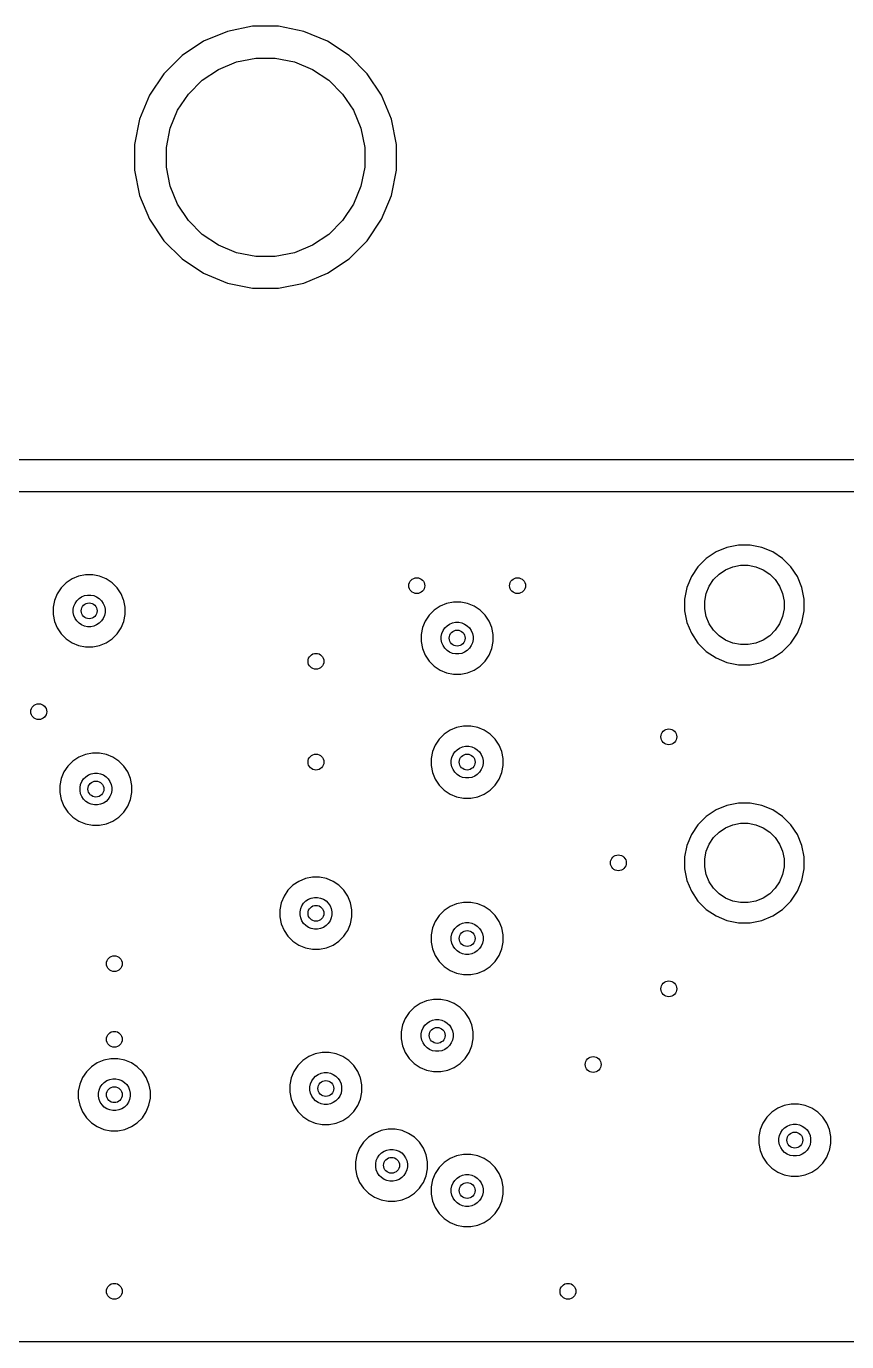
# Model space of a CAD drawing. Extents: x 1 to 139, y -76 to -1.
# Drawn here: x 46.04 to 66.71, y -75.56 to -42.42 of the extents above; entities that cross this region are included whole.
import ezdxf

# ---------------------------------------------------------------- set-up
doc = ezdxf.new("R2010")
doc.units = 0
doc.header["$MEASUREMENT"] = 0
doc.layers.add('BLACK', color=7, linetype='CONTINUOUS')

msp = doc.modelspace()

# ---------------------------------------------------------------- linework, layer by layer
at = {"layer": 'BLACK', "linetype": 'CONTINUOUS'}
for p, q in [((51.745, -42.42), (51.1074, -42.5468)), ((52.395, -42.42), (51.745, -42.42)), ((53.0326, -42.5468), (52.395, -42.42)), ((51.1074, -42.5468), (50.5069, -42.7956)), ((53.6331, -42.7956), (53.0326, -42.5468)), ((50.5069, -42.7956), (49.9664, -43.1567)), ((54.1736, -43.1567), (53.6331, -42.7956)), ((49.9664, -43.1567), (49.5067, -43.6164)), ((50.8858, -43.5045), (51.3408, -43.3161)), ((51.3408, -43.3161), (51.8238, -43.22)), ((51.8238, -43.22), (52.3162, -43.22)), ((52.3162, -43.22), (52.7992, -43.3161)), ((52.7992, -43.3161), (53.2542, -43.5045)), ((54.6333, -43.6164), (54.1736, -43.1567)), ((49.5067, -43.6164), (49.1456, -44.1569)), ((50.4763, -43.7781), (50.8858, -43.5045)), ((53.2542, -43.5045), (53.6637, -43.7781)), ((54.9944, -44.1569), (54.6333, -43.6164)), ((50.1281, -44.1263), (50.4763, -43.7781)), ((53.6637, -43.7781), (54.0119, -44.1263)), ((49.1456, -44.1569), (48.8968, -44.7574)), ((49.8545, -44.5358), (50.1281, -44.1263)), ((54.0119, -44.1263), (54.2855, -44.5358)), ((55.2432, -44.7574), (54.9944, -44.1569)), ((49.6661, -44.9908), (49.8545, -44.5358)), ((54.2855, -44.5358), (54.4739, -44.9908)), ((48.8968, -44.7574), (48.77, -45.395)), ((49.57, -45.4738), (49.6661, -44.9908)), ((54.4739, -44.9908), (54.57, -45.4738)), ((55.37, -45.395), (55.2432, -44.7574)), ((48.77, -45.395), (48.77, -46.045)), ((55.37, -46.045), (55.37, -45.395)), ((49.57, -45.9662), (49.57, -45.4738)), ((54.57, -45.4738), (54.57, -45.9662)), ((48.77, -46.045), (48.8968, -46.6826)), ((49.6661, -46.4492), (49.57, -45.9662)), ((54.57, -45.9662), (54.4739, -46.4492)), ((55.2432, -46.6826), (55.37, -46.045)), ((48.8968, -46.6826), (49.1456, -47.2831)), ((49.8545, -46.9042), (49.6661, -46.4492)), ((54.4739, -46.4492), (54.2855, -46.9042)), ((54.9944, -47.2831), (55.2432, -46.6826)), ((50.1281, -47.3137), (49.8545, -46.9042)), ((54.2855, -46.9042), (54.0119, -47.3137)), ((49.1456, -47.2831), (49.5067, -47.8236)), ((50.4763, -47.6619), (50.1281, -47.3137)), ((54.0119, -47.3137), (53.6637, -47.6619)), ((54.6333, -47.8236), (54.9944, -47.2831)), ((50.8858, -47.9355), (50.4763, -47.6619)), ((53.6637, -47.6619), (53.2542, -47.9355)), ((49.5067, -47.8236), (49.9664, -48.2833)), ((51.3408, -48.1239), (50.8858, -47.9355)), ((53.2542, -47.9355), (52.7992, -48.1239)), ((54.1736, -48.2833), (54.6333, -47.8236)), ((49.9664, -48.2833), (50.5069, -48.6444)), ((51.8238, -48.22), (51.3408, -48.1239)), ((52.3162, -48.22), (51.8238, -48.22)), ((52.7992, -48.1239), (52.3162, -48.22)), ((53.6331, -48.6444), (54.1736, -48.2833)), ((50.5069, -48.6444), (51.1074, -48.8932)), ((53.0326, -48.8932), (53.6331, -48.6444)), ((51.1074, -48.8932), (51.745, -49.02)), ((51.745, -49.02), (52.395, -49.02)), ((52.395, -49.02), (53.0326, -48.8932)), ((84.963, -53.34), (24.257, -53.34)), ((24.1331, -54.14), (85.0869, -54.14)), ((63.4207, -55.6636), (63.1737, -55.8287)), ((63.6951, -55.55), (63.4207, -55.6636)), ((63.9865, -55.492), (63.6951, -55.55)), ((64.2835, -55.492), (63.9865, -55.492)), ((64.5749, -55.55), (64.2835, -55.492)), ((64.8493, -55.6636), (64.5749, -55.55)), ((65.0963, -55.8287), (64.8493, -55.6636)), ((63.1737, -55.8287), (62.9637, -56.0387)), ((63.8433, -56.0384), (64.0365, -56)), ((64.0365, -56), (64.2335, -56)), ((64.2335, -56), (64.4267, -56.0384)), ((65.3063, -56.0387), (65.0963, -55.8287)), ((47.1949, -56.3453), (47.0462, -56.4447)), ((47.3601, -56.2769), (47.1949, -56.3453)), ((47.5356, -56.242), (47.3601, -56.2769)), ((47.7144, -56.242), (47.5356, -56.242)), ((47.8899, -56.2769), (47.7144, -56.242)), ((48.0551, -56.3453), (47.8899, -56.2769)), ((48.2038, -56.4447), (48.0551, -56.3453)), ((62.7986, -56.2857), (62.685, -56.5601)), ((62.9637, -56.0387), (62.7986, -56.2857)), ((63.3582, -56.3625), (63.4975, -56.2232)), ((63.4975, -56.2232), (63.6613, -56.1138)), ((63.6613, -56.1138), (63.8433, -56.0384)), ((64.4267, -56.0384), (64.6087, -56.1138)), ((64.6087, -56.1138), (64.7725, -56.2232)), ((64.7725, -56.2232), (64.9118, -56.3625)), ((65.4714, -56.2857), (65.3063, -56.0387)), ((65.585, -56.5601), (65.4714, -56.2857)), ((46.9197, -56.5712), (46.8203, -56.7199)), ((47.0462, -56.4447), (46.9197, -56.5712)), ((48.3303, -56.5712), (48.2038, -56.4447)), ((48.4297, -56.7199), (48.3303, -56.5712)), ((62.685, -56.5601), (62.627, -56.8515)), ((63.1734, -56.7083), (63.2488, -56.5263)), ((63.2488, -56.5263), (63.3582, -56.3625)), ((64.9118, -56.3625), (65.0212, -56.5263)), ((65.0212, -56.5263), (65.0966, -56.7083)), ((65.643, -56.8515), (65.585, -56.5601)), ((46.7519, -56.8851), (46.717, -57.0606)), ((46.8203, -56.7199), (46.7519, -56.8851)), ((47.2404, -57.0333), (47.2705, -56.9605)), ((47.2705, -56.9605), (47.3143, -56.895)), ((47.3143, -56.895), (47.37, -56.8393)), ((47.37, -56.8393), (47.4355, -56.7955)), ((47.4355, -56.7955), (47.5083, -56.7654)), ((47.5083, -56.7654), (47.5856, -56.75)), ((47.5856, -56.75), (47.6644, -56.75)), ((47.6644, -56.75), (47.7417, -56.7654)), ((47.7417, -56.7654), (47.8145, -56.7955)), ((47.8145, -56.7955), (47.88, -56.8393)), ((47.88, -56.8393), (47.9357, -56.895)), ((47.9357, -56.895), (47.9795, -56.9605)), ((47.9795, -56.9605), (48.0096, -57.0333)), ((48.4916, -56.8695), (48.4297, -56.7199)), ((48.4981, -56.8851), (48.4916, -56.8695)), ((48.4916, -56.8695), (48.4916, -56.8695)), ((48.533, -57.0606), (48.4981, -56.8851)), ((56.6326, -56.9628), (56.4674, -57.0312)), ((56.8081, -56.9279), (56.6326, -56.9628)), ((56.9869, -56.9279), (56.8081, -56.9279)), ((57.1624, -56.9628), (56.9869, -56.9279)), ((57.3276, -57.0312), (57.1624, -56.9628)), ((62.627, -56.8515), (62.627, -57.1485)), ((63.135, -56.9015), (63.1734, -56.7083)), ((63.135, -57.0985), (63.135, -56.9015)), ((65.0966, -56.7083), (65.135, -56.9015)), ((65.135, -56.9015), (65.135, -57.0985)), ((65.643, -57.1485), (65.643, -56.8515)), ((46.717, -57.0606), (46.717, -57.2394)), ((46.717, -57.2394), (46.7519, -57.4149)), ((47.225, -57.1106), (47.2404, -57.0333)), ((47.225, -57.1894), (47.225, -57.1106)), ((47.2404, -57.2667), (47.225, -57.1894)), ((47.2705, -57.3395), (47.2404, -57.2667)), ((47.3143, -57.405), (47.2705, -57.3395)), ((47.9795, -57.3395), (47.9357, -57.405)), ((48.0096, -57.2667), (47.9795, -57.3395)), ((48.0096, -57.0333), (48.025, -57.1106)), ((48.025, -57.1894), (48.0096, -57.2667)), ((48.025, -57.1106), (48.025, -57.1894)), ((48.4981, -57.4149), (48.533, -57.2394)), ((48.533, -57.2394), (48.533, -57.0606)), ((56.1922, -57.2571), (56.0928, -57.4058)), ((56.3187, -57.1306), (56.1922, -57.2571)), ((56.4674, -57.0312), (56.3187, -57.1306)), ((57.4763, -57.1306), (57.3276, -57.0312)), ((57.6028, -57.2571), (57.4763, -57.1306)), ((57.7022, -57.4058), (57.6028, -57.2571)), ((62.627, -57.1485), (62.685, -57.4399)), ((63.1734, -57.2917), (63.135, -57.0985)), ((63.2488, -57.4737), (63.1734, -57.2917)), ((65.0966, -57.2917), (65.0212, -57.4737)), ((65.135, -57.0985), (65.0966, -57.2917)), ((65.585, -57.4399), (65.643, -57.1485)), ((46.7519, -57.4149), (46.8203, -57.5801)), ((46.8203, -57.5801), (46.9197, -57.7288)), ((47.37, -57.4607), (47.3143, -57.405)), ((47.4355, -57.5045), (47.37, -57.4607)), ((47.5083, -57.5346), (47.4355, -57.5045)), ((47.5856, -57.55), (47.5083, -57.5346)), ((47.6644, -57.55), (47.5856, -57.55)), ((47.7417, -57.5346), (47.6644, -57.55)), ((47.8145, -57.5045), (47.7417, -57.5346)), ((47.88, -57.4607), (47.8145, -57.5045)), ((47.9357, -57.405), (47.88, -57.4607)), ((48.3462, -57.7049), (48.4297, -57.5801)), ((48.4297, -57.5801), (48.4981, -57.4149)), ((56.0244, -57.571), (55.9895, -57.7465)), ((56.0928, -57.4058), (56.0244, -57.571)), ((56.5129, -57.7192), (56.543, -57.6464)), ((56.543, -57.6464), (56.5868, -57.5809)), ((56.5868, -57.5809), (56.6425, -57.5252)), ((56.6425, -57.5252), (56.708, -57.4814)), ((56.708, -57.4814), (56.7808, -57.4513)), ((56.7808, -57.4513), (56.8581, -57.4359)), ((56.8581, -57.4359), (56.9369, -57.4359)), ((56.9369, -57.4359), (57.0142, -57.4513)), ((57.0142, -57.4513), (57.087, -57.4814)), ((57.087, -57.4814), (57.1525, -57.5252)), ((57.1525, -57.5252), (57.2082, -57.5809)), ((57.2082, -57.5809), (57.252, -57.6464)), ((57.252, -57.6464), (57.2821, -57.7192)), ((57.7706, -57.571), (57.7022, -57.4058)), ((57.8055, -57.7465), (57.7706, -57.571)), ((62.685, -57.4399), (62.7986, -57.7143)), ((63.3582, -57.6375), (63.2488, -57.4737)), ((63.4975, -57.7768), (63.3582, -57.6375)), ((64.9118, -57.6375), (64.7725, -57.7768)), ((65.0212, -57.4737), (64.9118, -57.6375)), ((65.4714, -57.7143), (65.585, -57.4399)), ((46.9197, -57.7288), (47.0462, -57.8553)), ((47.0462, -57.8553), (47.1949, -57.9547)), ((47.1949, -57.9547), (47.3601, -58.0231)), ((47.8899, -58.0231), (48.0551, -57.9547)), ((48.0551, -57.9547), (48.2038, -57.8553)), ((48.2038, -57.8553), (48.3303, -57.7288)), ((48.3303, -57.7288), (48.3462, -57.7049)), ((48.3462, -57.7049), (48.3462, -57.7049)), ((55.9895, -57.7465), (55.9895, -57.9253)), ((55.9895, -57.9253), (56.0244, -58.1008)), ((56.4975, -57.7965), (56.5129, -57.7192)), ((56.4975, -57.8753), (56.4975, -57.7965)), ((56.5129, -57.9526), (56.4975, -57.8753)), ((56.543, -58.0254), (56.5129, -57.9526)), ((57.2821, -57.9526), (57.252, -58.0254)), ((57.2821, -57.7192), (57.2975, -57.7965)), ((57.2975, -57.8753), (57.2821, -57.9526)), ((57.2975, -57.7965), (57.2975, -57.8753)), ((57.7706, -58.1008), (57.8055, -57.9253)), ((57.8055, -57.9253), (57.8055, -57.7465)), ((62.7986, -57.7143), (62.9637, -57.9613)), ((62.9637, -57.9613), (63.1737, -58.1713)), ((63.6613, -57.8862), (63.4975, -57.7768)), ((63.8433, -57.9616), (63.6613, -57.8862)), ((64.0365, -58), (63.8433, -57.9616)), ((64.2335, -58), (64.0365, -58)), ((64.4267, -57.9616), (64.2335, -58)), ((64.6087, -57.8862), (64.4267, -57.9616)), ((64.7725, -57.7768), (64.6087, -57.8862)), ((65.0963, -58.1713), (65.3063, -57.9613)), ((65.3063, -57.9613), (65.4714, -57.7143)), ((47.3601, -58.0231), (47.5356, -58.058)), ((47.5356, -58.058), (47.7144, -58.058)), ((47.7144, -58.058), (47.8899, -58.0231)), ((56.0244, -58.1008), (56.0928, -58.266)), ((56.0928, -58.266), (56.1922, -58.4147)), ((56.5868, -58.0909), (56.543, -58.0254)), ((56.6425, -58.1466), (56.5868, -58.0909)), ((56.708, -58.1904), (56.6425, -58.1466)), ((56.7808, -58.2205), (56.708, -58.1904)), ((56.8581, -58.2359), (56.7808, -58.2205)), ((56.9369, -58.2359), (56.8581, -58.2359)), ((57.0142, -58.2205), (56.9369, -58.2359)), ((57.087, -58.1904), (57.0142, -58.2205)), ((57.1525, -58.1466), (57.087, -58.1904)), ((57.2082, -58.0909), (57.1525, -58.1466)), ((57.252, -58.0254), (57.2082, -58.0909)), ((57.6028, -58.4147), (57.7022, -58.266)), ((57.7022, -58.266), (57.7706, -58.1008)), ((63.1737, -58.1713), (63.4207, -58.3364)), ((64.8493, -58.3364), (64.9464, -58.2715)), ((64.9464, -58.2715), (65.0963, -58.1713)), ((56.1922, -58.4147), (56.3187, -58.5412)), ((56.3187, -58.5412), (56.4674, -58.6406)), ((56.4674, -58.6406), (56.6326, -58.709)), ((57.1624, -58.709), (57.3276, -58.6406)), ((57.3276, -58.6406), (57.4763, -58.5412)), ((57.4763, -58.5412), (57.6028, -58.4147)), ((63.4207, -58.3364), (63.6951, -58.45)), ((63.6951, -58.45), (63.9865, -58.508)), ((63.9865, -58.508), (64.2835, -58.508)), ((64.2835, -58.508), (64.5749, -58.45)), ((64.5749, -58.45), (64.8493, -58.3364)), ((56.6326, -58.709), (56.8081, -58.7439)), ((56.8081, -58.7439), (56.9869, -58.7439)), ((56.9869, -58.7439), (57.1624, -58.709)), ((56.5712, -60.2547), (56.4447, -60.3812)), ((56.7199, -60.1553), (56.5712, -60.2547)), ((56.8851, -60.0869), (56.7199, -60.1553)), ((57.0606, -60.052), (56.8851, -60.0869)), ((57.2394, -60.052), (57.0606, -60.052)), ((57.4149, -60.0869), (57.2394, -60.052)), ((57.5801, -60.1553), (57.4149, -60.0869)), ((57.7288, -60.2547), (57.5801, -60.1553)), ((57.8553, -60.3812), (57.7288, -60.2547)), ((56.3453, -60.5299), (56.2769, -60.6951)), ((56.4447, -60.3812), (56.3453, -60.5299)), ((56.8393, -60.705), (56.895, -60.6493)), ((56.895, -60.6493), (56.9605, -60.6055)), ((56.9605, -60.6055), (57.0333, -60.5754)), ((57.0333, -60.5754), (57.1106, -60.56)), ((57.1106, -60.56), (57.1894, -60.56)), ((57.1894, -60.56), (57.2667, -60.5754)), ((57.2667, -60.5754), (57.3395, -60.6055)), ((57.3395, -60.6055), (57.405, -60.6493)), ((57.405, -60.6493), (57.4607, -60.705)), ((57.9547, -60.5299), (57.8553, -60.3812)), ((58.0231, -60.6951), (57.9547, -60.5299)), ((47.2169, -60.9347), (47.0904, -61.0612)), ((47.3656, -60.8353), (47.2169, -60.9347)), ((47.5308, -60.7669), (47.3656, -60.8353)), ((47.7063, -60.732), (47.5308, -60.7669)), ((47.8851, -60.732), (47.7063, -60.732)), ((48.0606, -60.7669), (47.8851, -60.732)), ((48.2258, -60.8353), (48.0606, -60.7669)), ((48.3482, -60.9171), (48.2258, -60.8353)), ((48.3745, -60.9347), (48.3482, -60.9171)), ((48.501, -61.0612), (48.3745, -60.9347)), ((56.2769, -60.6951), (56.242, -60.8706)), ((56.242, -60.8706), (56.242, -61.0494)), ((56.75, -60.9206), (56.7654, -60.8433)), ((56.75, -60.9994), (56.75, -60.9206)), ((56.7654, -60.8433), (56.7955, -60.7705)), ((56.7955, -60.7705), (56.8393, -60.705)), ((57.4607, -60.705), (57.5045, -60.7705)), ((57.5045, -60.7705), (57.5346, -60.8433)), ((57.5346, -60.8433), (57.55, -60.9206)), ((57.55, -60.9206), (57.55, -60.9994)), ((58.058, -60.8706), (58.0231, -60.6951)), ((58.058, -61.0494), (58.058, -60.8706)), ((46.991, -61.2099), (46.9226, -61.3751)), ((47.0904, -61.0612), (46.991, -61.2099)), ((47.5407, -61.3293), (47.6062, -61.2855)), ((47.6062, -61.2855), (47.679, -61.2554)), ((47.679, -61.2554), (47.7563, -61.24)), ((47.7563, -61.24), (47.8351, -61.24)), ((47.8351, -61.24), (47.9124, -61.2554)), ((47.9124, -61.2554), (47.9852, -61.2855)), ((47.9852, -61.2855), (48.0507, -61.3293)), ((48.6004, -61.2099), (48.501, -61.0612)), ((48.6688, -61.3751), (48.6004, -61.2099)), ((56.242, -61.0494), (56.2769, -61.2249)), ((56.2769, -61.2249), (56.3453, -61.3901)), ((56.7654, -61.0767), (56.75, -60.9994)), ((56.7955, -61.1495), (56.7654, -61.0767)), ((56.8393, -61.215), (56.7955, -61.1495)), ((56.895, -61.2707), (56.8393, -61.215)), ((56.9605, -61.3145), (56.895, -61.2707)), ((57.0333, -61.3446), (56.9605, -61.3145)), ((57.3395, -61.3145), (57.2667, -61.3446)), ((57.405, -61.2707), (57.3395, -61.3145)), ((57.4607, -61.215), (57.405, -61.2707)), ((57.5045, -61.1495), (57.4607, -61.215)), ((57.5346, -61.0767), (57.5045, -61.1495)), ((57.55, -60.9994), (57.5346, -61.0767)), ((57.9547, -61.3901), (58.0231, -61.2249)), ((58.0231, -61.2249), (58.058, -61.0494)), ((46.9226, -61.3751), (46.8877, -61.5506)), ((46.8877, -61.5506), (46.8877, -61.7294)), ((47.3957, -61.6006), (47.4111, -61.5233)), ((47.3957, -61.6794), (47.3957, -61.6006)), ((47.4111, -61.5233), (47.4412, -61.4505)), ((47.4412, -61.4505), (47.485, -61.385)), ((47.485, -61.385), (47.5407, -61.3293)), ((48.0507, -61.3293), (48.1064, -61.385)), ((48.1064, -61.385), (48.1502, -61.4505)), ((48.1502, -61.4505), (48.1803, -61.5233)), ((48.1803, -61.5233), (48.1957, -61.6006)), ((48.1957, -61.6006), (48.1957, -61.6794)), ((48.7037, -61.5506), (48.6688, -61.3751)), ((48.7037, -61.7294), (48.7037, -61.5506)), ((56.3453, -61.3901), (56.4447, -61.5388)), ((56.4447, -61.5388), (56.5712, -61.6653)), ((57.1106, -61.36), (57.0333, -61.3446)), ((57.1894, -61.36), (57.1106, -61.36)), ((57.2667, -61.3446), (57.1894, -61.36)), ((57.7288, -61.6653), (57.8553, -61.5388)), ((57.8553, -61.5388), (57.9547, -61.3901)), ((46.8877, -61.7294), (46.9226, -61.9049)), ((46.9226, -61.9049), (46.991, -62.0701)), ((47.4111, -61.7567), (47.3957, -61.6794)), ((47.4412, -61.8295), (47.4111, -61.7567)), ((47.485, -61.895), (47.4412, -61.8295)), ((47.5407, -61.9507), (47.485, -61.895)), ((47.6062, -61.9945), (47.5407, -61.9507)), ((48.0507, -61.9507), (47.9852, -61.9945)), ((48.1064, -61.895), (48.0507, -61.9507)), ((48.1502, -61.8295), (48.1064, -61.895)), ((48.1803, -61.7567), (48.1502, -61.8295)), ((48.1957, -61.6794), (48.1803, -61.7567)), ((48.6004, -62.0701), (48.6688, -61.9049)), ((48.6688, -61.9049), (48.7037, -61.7294)), ((56.5712, -61.6653), (56.7199, -61.7647)), ((56.7199, -61.7647), (56.8851, -61.8331)), ((56.8851, -61.8331), (57.0606, -61.868)), ((57.0606, -61.868), (57.2394, -61.868)), ((57.2394, -61.868), (57.4149, -61.8331)), ((57.4149, -61.8331), (57.5801, -61.7647)), ((57.5801, -61.7647), (57.7288, -61.6653)), ((46.991, -62.0701), (47.0904, -62.2188)), ((47.0904, -62.2188), (47.2169, -62.3453)), ((47.679, -62.0246), (47.6062, -61.9945)), ((47.7563, -62.04), (47.679, -62.0246)), ((47.8351, -62.04), (47.7563, -62.04)), ((47.9124, -62.0246), (47.8351, -62.04)), ((47.9852, -61.9945), (47.9124, -62.0246)), ((48.3745, -62.3453), (48.501, -62.2188)), ((48.501, -62.2188), (48.6004, -62.0701)), ((63.4207, -62.1636), (63.1737, -62.3287)), ((63.6951, -62.05), (63.4207, -62.1636)), ((63.9865, -61.992), (63.6951, -62.05)), ((64.2835, -61.992), (63.9865, -61.992)), ((64.5749, -62.05), (64.2835, -61.992)), ((64.8493, -62.1636), (64.5749, -62.05)), ((65.0963, -62.3287), (64.8493, -62.1636)), ((47.2169, -62.3453), (47.3656, -62.4447)), ((47.3656, -62.4447), (47.5308, -62.5131)), ((47.5308, -62.5131), (47.7063, -62.548)), ((47.7063, -62.548), (47.8851, -62.548)), ((47.8851, -62.548), (48.0606, -62.5131)), ((48.0606, -62.5131), (48.2258, -62.4447)), ((48.2258, -62.4447), (48.3745, -62.3453)), ((62.9637, -62.5387), (62.7986, -62.7857)), ((63.1737, -62.3287), (62.9637, -62.5387)), ((63.4975, -62.7232), (63.6613, -62.6138)), ((63.6613, -62.6138), (63.8433, -62.5384)), ((63.8433, -62.5384), (64.0365, -62.5)), ((64.0365, -62.5), (64.2335, -62.5)), ((64.2335, -62.5), (64.4267, -62.5384)), ((64.4267, -62.5384), (64.6087, -62.6138)), ((64.6087, -62.6138), (64.7725, -62.7232)), ((65.3063, -62.5387), (65.0963, -62.3287)), ((65.4714, -62.7857), (65.3063, -62.5387)), ((62.7986, -62.7857), (62.685, -63.0601)), ((63.2488, -63.0263), (63.3582, -62.8625)), ((63.3582, -62.8625), (63.4975, -62.7232)), ((64.7725, -62.7232), (64.9118, -62.8625)), ((64.9118, -62.8625), (65.0212, -63.0263)), ((65.585, -63.0601), (65.4714, -62.7857)), ((62.685, -63.0601), (62.627, -63.3515)), ((63.135, -63.4015), (63.1734, -63.2083)), ((63.1734, -63.2083), (63.2488, -63.0263)), ((65.0212, -63.0263), (65.0966, -63.2083)), ((65.0966, -63.2083), (65.135, -63.4015)), ((65.643, -63.3515), (65.585, -63.0601)), ((62.627, -63.3515), (62.627, -63.6485)), ((63.135, -63.5985), (63.135, -63.4015)), ((63.1734, -63.7917), (63.135, -63.5985)), ((65.135, -63.5985), (65.0966, -63.7917)), ((65.135, -63.4015), (65.135, -63.5985)), ((65.643, -63.6485), (65.643, -63.3515)), ((52.9099, -63.9653), (52.7612, -64.0647)), ((53.0751, -63.8969), (52.9099, -63.9653)), ((53.2506, -63.862), (53.0751, -63.8969)), ((53.4294, -63.862), (53.2506, -63.862)), ((53.6049, -63.8969), (53.4294, -63.862)), ((53.7701, -63.9653), (53.6049, -63.8969)), ((53.9188, -64.0647), (53.7701, -63.9653)), ((62.627, -63.6485), (62.685, -63.9399)), ((62.685, -63.9399), (62.7986, -64.2143)), ((63.2488, -63.9737), (63.1734, -63.7917)), ((65.0966, -63.7917), (65.0212, -63.9737)), ((65.4714, -64.2143), (65.585, -63.9399)), ((65.585, -63.9399), (65.643, -63.6485)), ((52.6347, -64.1912), (52.5353, -64.3399)), ((52.7612, -64.0647), (52.6347, -64.1912)), ((54.0453, -64.1912), (53.9188, -64.0647)), ((54.1447, -64.3399), (54.0453, -64.1912)), ((62.7986, -64.2143), (62.9637, -64.4613)), ((63.3582, -64.1375), (63.2488, -63.9737)), ((63.4975, -64.2768), (63.3582, -64.1375)), ((63.6613, -64.3862), (63.4975, -64.2768)), ((64.7725, -64.2768), (64.6087, -64.3862)), ((64.9118, -64.1375), (64.7725, -64.2768)), ((65.0212, -63.9737), (64.9118, -64.1375)), ((65.3063, -64.4613), (65.4714, -64.2143)), ((52.4669, -64.5051), (52.432, -64.6806)), ((52.5353, -64.3399), (52.4669, -64.5051)), ((52.9554, -64.6533), (52.9855, -64.5805)), ((52.9855, -64.5805), (53.0293, -64.515)), ((53.0293, -64.515), (53.085, -64.4593)), ((53.085, -64.4593), (53.1505, -64.4155)), ((53.1505, -64.4155), (53.2233, -64.3854)), ((53.2233, -64.3854), (53.3006, -64.37)), ((53.3006, -64.37), (53.3794, -64.37)), ((53.3794, -64.37), (53.4567, -64.3854)), ((53.4567, -64.3854), (53.5295, -64.4155)), ((53.5295, -64.4155), (53.595, -64.4593)), ((53.595, -64.4593), (53.6507, -64.515)), ((53.6507, -64.515), (53.6945, -64.5805)), ((53.6945, -64.5805), (53.7246, -64.6533)), ((54.2131, -64.5051), (54.1447, -64.3399)), ((54.248, -64.6806), (54.2131, -64.5051)), ((56.7199, -64.6003), (56.5712, -64.6997)), ((56.8851, -64.5319), (56.7199, -64.6003)), ((57.0606, -64.497), (56.8851, -64.5319)), ((57.2394, -64.497), (57.0606, -64.497)), ((57.4149, -64.5319), (57.2394, -64.497)), ((57.5801, -64.6003), (57.4149, -64.5319)), ((57.7288, -64.6997), (57.5801, -64.6003)), ((62.9637, -64.4613), (63.1737, -64.6713)), ((63.8433, -64.4616), (63.6613, -64.3862)), ((64.0365, -64.5), (63.8433, -64.4616)), ((64.2335, -64.5), (64.0365, -64.5)), ((64.4267, -64.4616), (64.2335, -64.5)), ((64.6087, -64.3862), (64.4267, -64.4616)), ((65.0963, -64.6713), (65.3063, -64.4613)), ((52.432, -64.6806), (52.432, -64.8594)), ((52.432, -64.8594), (52.4669, -65.0349)), ((52.94, -64.7306), (52.9554, -64.6533)), ((52.94, -64.8094), (52.94, -64.7306)), ((52.9554, -64.8867), (52.94, -64.8094)), ((52.9855, -64.9595), (52.9554, -64.8867)), ((53.0293, -65.025), (52.9855, -64.9595)), ((53.6945, -64.9595), (53.6507, -65.025)), ((53.7246, -64.8867), (53.6945, -64.9595)), ((53.7246, -64.6533), (53.74, -64.7306)), ((53.74, -64.8094), (53.7246, -64.8867)), ((53.74, -64.7306), (53.74, -64.8094)), ((54.2131, -65.0349), (54.248, -64.8594)), ((54.248, -64.8594), (54.248, -64.6806)), ((56.4447, -64.8262), (56.3453, -64.9749)), ((56.5712, -64.6997), (56.4447, -64.8262)), ((57.8553, -64.8262), (57.7288, -64.6997)), ((57.9547, -64.9749), (57.8553, -64.8262)), ((63.1737, -64.6713), (63.4207, -64.8364)), ((63.4207, -64.8364), (63.6951, -64.95)), ((63.6951, -64.95), (63.9865, -65.008)), ((64.2835, -65.008), (64.5749, -64.95)), ((64.5749, -64.95), (64.8493, -64.8364)), ((64.8493, -64.8364), (65.0963, -64.6713)), ((52.4669, -65.0349), (52.5353, -65.2001)), ((52.5353, -65.2001), (52.6347, -65.3488)), ((53.085, -65.0807), (53.0293, -65.025)), ((53.1505, -65.1245), (53.085, -65.0807)), ((53.2233, -65.1546), (53.1505, -65.1245)), ((53.3006, -65.17), (53.2233, -65.1546)), ((53.3794, -65.17), (53.3006, -65.17)), ((53.4567, -65.1546), (53.3794, -65.17)), ((53.5295, -65.1245), (53.4567, -65.1546)), ((53.595, -65.0807), (53.5295, -65.1245)), ((53.6507, -65.025), (53.595, -65.0807)), ((54.0453, -65.3488), (54.0953, -65.274)), ((54.0953, -65.274), (54.1447, -65.2001)), ((54.0953, -65.274), (54.0953, -65.274)), ((54.1447, -65.2001), (54.2131, -65.0349)), ((56.2769, -65.1401), (56.242, -65.3156)), ((56.3453, -64.9749), (56.2769, -65.1401)), ((56.75, -65.3656), (56.7654, -65.2883)), ((56.7654, -65.2883), (56.7955, -65.2155)), ((56.7955, -65.2155), (56.8393, -65.15)), ((56.8393, -65.15), (56.895, -65.0943)), ((56.895, -65.0943), (56.9605, -65.0505)), ((56.9605, -65.0505), (57.0333, -65.0204)), ((57.0333, -65.0204), (57.1106, -65.005)), ((57.1106, -65.005), (57.1894, -65.005)), ((57.1894, -65.005), (57.2667, -65.0204)), ((57.2667, -65.0204), (57.3395, -65.0505)), ((57.3395, -65.0505), (57.405, -65.0943)), ((57.405, -65.0943), (57.4607, -65.15)), ((57.4607, -65.15), (57.5045, -65.2155)), ((57.5045, -65.2155), (57.5346, -65.2883)), ((57.5346, -65.2883), (57.55, -65.3656)), ((58.0231, -65.1401), (57.9547, -64.9749)), ((58.058, -65.3156), (58.0231, -65.1401)), ((63.9865, -65.008), (64.2835, -65.008)), ((52.6347, -65.3488), (52.7612, -65.4753)), ((52.7612, -65.4753), (52.9099, -65.5747)), ((52.9099, -65.5747), (53.0751, -65.6431)), ((53.6049, -65.6431), (53.7701, -65.5747)), ((53.7701, -65.5747), (53.9188, -65.4753)), ((53.9188, -65.4753), (54.0453, -65.3488)), ((56.242, -65.3156), (56.242, -65.4944)), ((56.242, -65.4944), (56.2769, -65.6699)), ((56.75, -65.4444), (56.75, -65.3656)), ((56.7654, -65.5217), (56.75, -65.4444)), ((56.7955, -65.5945), (56.7654, -65.5217)), ((56.8393, -65.66), (56.7955, -65.5945)), ((57.5045, -65.5945), (57.4607, -65.66)), ((57.5346, -65.5217), (57.5045, -65.5945)), ((57.55, -65.4444), (57.5346, -65.5217)), ((57.55, -65.3656), (57.55, -65.4444)), ((58.0231, -65.6699), (58.058, -65.4944)), ((58.058, -65.4944), (58.058, -65.3156)), ((53.0751, -65.6431), (53.2506, -65.678)), ((53.2506, -65.678), (53.4294, -65.678)), ((53.4294, -65.678), (53.6049, -65.6431)), ((56.2769, -65.6699), (56.3453, -65.8351)), ((56.3453, -65.8351), (56.4447, -65.9838)), ((56.895, -65.7157), (56.8393, -65.66)), ((56.9605, -65.7595), (56.895, -65.7157)), ((57.0333, -65.7896), (56.9605, -65.7595)), ((57.1106, -65.805), (57.0333, -65.7896)), ((57.1894, -65.805), (57.1106, -65.805)), ((57.2667, -65.7896), (57.1894, -65.805)), ((57.3395, -65.7595), (57.2667, -65.7896)), ((57.405, -65.7157), (57.3395, -65.7595)), ((57.4607, -65.66), (57.405, -65.7157)), ((57.8553, -65.9838), (57.9547, -65.8351)), ((57.9547, -65.8351), (58.0231, -65.6699)), ((56.4447, -65.9838), (56.5712, -66.1103)), ((56.5712, -66.1103), (56.7199, -66.2097)), ((56.7199, -66.2097), (56.8851, -66.2781)), ((56.8851, -66.2781), (57.0606, -66.313)), ((57.2394, -66.313), (57.4149, -66.2781)), ((57.4149, -66.2781), (57.5801, -66.2097)), ((57.5801, -66.2097), (57.7288, -66.1103)), ((57.7288, -66.1103), (57.8553, -65.9838)), ((57.0606, -66.313), (57.2394, -66.313)), ((56.3044, -66.9395), (56.1289, -66.9744)), ((56.4832, -66.9395), (56.3044, -66.9395)), ((56.6587, -66.9744), (56.4832, -66.9395)), ((55.6885, -67.2687), (55.5891, -67.4174)), ((55.815, -67.1422), (55.6885, -67.2687)), ((55.9637, -67.0428), (55.815, -67.1422)), ((56.1289, -66.9744), (55.9637, -67.0428)), ((56.8239, -67.0428), (56.6587, -66.9744)), ((56.9726, -67.1422), (56.8239, -67.0428)), ((57.0991, -67.2687), (56.9726, -67.1422)), ((57.1985, -67.4174), (57.0991, -67.2687)), ((55.5207, -67.5826), (55.4858, -67.7581)), ((55.5891, -67.4174), (55.5207, -67.5826)), ((56.0393, -67.658), (56.0831, -67.5925)), ((56.0831, -67.5925), (56.1388, -67.5368)), ((56.1388, -67.5368), (56.2043, -67.493)), ((56.2043, -67.493), (56.2771, -67.4629)), ((56.2771, -67.4629), (56.3544, -67.4475)), ((56.3544, -67.4475), (56.4332, -67.4475)), ((56.4332, -67.4475), (56.5105, -67.4629)), ((56.5105, -67.4629), (56.5833, -67.493)), ((56.5833, -67.493), (56.6488, -67.5368)), ((56.6488, -67.5368), (56.7045, -67.5925)), ((56.7045, -67.5925), (56.7483, -67.658)), ((57.2669, -67.5826), (57.1985, -67.4174)), ((57.3018, -67.7581), (57.2669, -67.5826)), ((55.4858, -67.7581), (55.4858, -67.9369)), ((55.4858, -67.9369), (55.5207, -68.1124)), ((55.9938, -67.8081), (56.0092, -67.7308)), ((55.9938, -67.8869), (55.9938, -67.8081)), ((56.0092, -67.9642), (55.9938, -67.8869)), ((56.0092, -67.7308), (56.0393, -67.658)), ((56.7483, -67.658), (56.7784, -67.7308)), ((56.7784, -67.7308), (56.7938, -67.8081)), ((56.7938, -67.8869), (56.7784, -67.9642)), ((56.7938, -67.8081), (56.7938, -67.8869)), ((57.2669, -68.1124), (57.3018, -67.9369)), ((57.3018, -67.9369), (57.3018, -67.7581)), ((53.4981, -68.277), (53.3226, -68.3119)), ((53.6769, -68.277), (53.4981, -68.277)), ((53.8524, -68.3119), (53.6769, -68.277)), ((55.5207, -68.1124), (55.5891, -68.2776)), ((55.5891, -68.2776), (55.6885, -68.4263)), ((56.0393, -68.037), (56.0092, -67.9642)), ((56.0831, -68.1025), (56.0393, -68.037)), ((56.1388, -68.1582), (56.0831, -68.1025)), ((56.2043, -68.202), (56.1388, -68.1582)), ((56.2771, -68.2321), (56.2043, -68.202)), ((56.3544, -68.2475), (56.2771, -68.2321)), ((56.4332, -68.2475), (56.3544, -68.2475)), ((56.5105, -68.2321), (56.4332, -68.2475)), ((56.5833, -68.202), (56.5105, -68.2321)), ((56.6488, -68.1582), (56.5833, -68.202)), ((56.7045, -68.1025), (56.6488, -68.1582)), ((56.7483, -68.037), (56.7045, -68.1025)), ((56.7784, -67.9642), (56.7483, -68.037)), ((57.0991, -68.4263), (57.1985, -68.2776)), ((57.1985, -68.2776), (57.2669, -68.1124)), ((47.8299, -68.5373), (47.6812, -68.6367)), ((47.9951, -68.4689), (47.8299, -68.5373)), ((48.1706, -68.434), (47.9951, -68.4689)), ((48.3494, -68.434), (48.1706, -68.434)), ((48.5249, -68.4689), (48.3494, -68.434)), ((48.6901, -68.5373), (48.5249, -68.4689)), ((48.8388, -68.6367), (48.6901, -68.5373)), ((52.8822, -68.6062), (52.7828, -68.7549)), ((53.0087, -68.4797), (52.8822, -68.6062)), ((53.1574, -68.3803), (53.0087, -68.4797)), ((53.3226, -68.3119), (53.1574, -68.3803)), ((54.0176, -68.3803), (53.8524, -68.3119)), ((54.1663, -68.4797), (54.0176, -68.3803)), ((54.2928, -68.6062), (54.1663, -68.4797)), ((54.3922, -68.7549), (54.2928, -68.6062)), ((55.6885, -68.4263), (55.815, -68.5528)), ((55.815, -68.5528), (55.9637, -68.6522)), ((56.8239, -68.6522), (56.9726, -68.5528)), ((56.9726, -68.5528), (57.0991, -68.4263)), ((47.4553, -68.9119), (47.3869, -69.0771)), ((47.5547, -68.7632), (47.4553, -68.9119)), ((47.6812, -68.6367), (47.5547, -68.7632)), ((48.9653, -68.7632), (48.8388, -68.6367)), ((49.0647, -68.9119), (48.9653, -68.7632)), ((49.1331, -69.0771), (49.0647, -68.9119)), ((52.7144, -68.9201), (52.6795, -69.0956)), ((52.7828, -68.7549), (52.7144, -68.9201)), ((53.233, -68.9955), (53.2768, -68.93)), ((53.2768, -68.93), (53.3325, -68.8743)), ((53.3325, -68.8743), (53.398, -68.8305)), ((53.398, -68.8305), (53.4708, -68.8004)), ((53.4708, -68.8004), (53.5481, -68.785)), ((53.5481, -68.785), (53.6269, -68.785)), ((53.6269, -68.785), (53.7042, -68.8004)), ((53.7042, -68.8004), (53.777, -68.8305)), ((53.777, -68.8305), (53.8425, -68.8743)), ((53.8425, -68.8743), (53.8982, -68.93)), ((53.8982, -68.93), (53.942, -68.9955)), ((54.452, -68.8993), (54.3922, -68.7549)), ((54.4606, -68.9201), (54.452, -68.8993)), ((54.4955, -69.0956), (54.4606, -68.9201)), ((55.9637, -68.6522), (56.1289, -68.7206)), ((56.1289, -68.7206), (56.3044, -68.7555)), ((56.3044, -68.7555), (56.4832, -68.7555)), ((56.4832, -68.7555), (56.6587, -68.7206)), ((56.6587, -68.7206), (56.8239, -68.6522)), ((47.3869, -69.0771), (47.352, -69.2526)), ((47.352, -69.2526), (47.352, -69.4314)), ((47.86, -69.3026), (47.8754, -69.2253)), ((47.8754, -69.2253), (47.9055, -69.1525)), ((47.9055, -69.1525), (47.9493, -69.087)), ((47.9493, -69.087), (48.005, -69.0313)), ((48.005, -69.0313), (48.0705, -68.9875)), ((48.0705, -68.9875), (48.1433, -68.9574)), ((48.1433, -68.9574), (48.2206, -68.942)), ((48.2206, -68.942), (48.2994, -68.942)), ((48.2994, -68.942), (48.3767, -68.9574)), ((48.3767, -68.9574), (48.4495, -68.9875)), ((48.4495, -68.9875), (48.515, -69.0313)), ((48.515, -69.0313), (48.5707, -69.087)), ((48.5707, -69.087), (48.6145, -69.1525)), ((48.6145, -69.1525), (48.6446, -69.2253)), ((48.6446, -69.2253), (48.66, -69.3026)), ((49.138, -69.1017), (49.1331, -69.0771)), ((49.168, -69.2526), (49.138, -69.1017)), ((49.168, -69.4314), (49.168, -69.2526)), ((52.6795, -69.0956), (52.6795, -69.2744)), ((53.1875, -69.1456), (53.2029, -69.0683)), ((53.1875, -69.2244), (53.1875, -69.1456)), ((53.2029, -69.3017), (53.1875, -69.2244)), ((53.2029, -69.0683), (53.233, -68.9955)), ((53.942, -68.9955), (53.9721, -69.0683)), ((53.9721, -69.0683), (53.9875, -69.1456)), ((53.9875, -69.2244), (53.9721, -69.3017)), ((53.9875, -69.1456), (53.9875, -69.2244)), ((54.4955, -69.2744), (54.4955, -69.0956)), ((47.352, -69.4314), (47.3869, -69.6069)), ((47.86, -69.3814), (47.86, -69.3026)), ((47.8754, -69.4587), (47.86, -69.3814)), ((47.9055, -69.5315), (47.8754, -69.4587)), ((47.9493, -69.597), (47.9055, -69.5315)), ((48.005, -69.6527), (47.9493, -69.597)), ((48.5707, -69.597), (48.515, -69.6527)), ((48.6145, -69.5315), (48.5707, -69.597)), ((48.6446, -69.4587), (48.6145, -69.5315)), ((48.66, -69.3814), (48.6446, -69.4587)), ((48.66, -69.3026), (48.66, -69.3814)), ((49.1331, -69.6069), (49.168, -69.4314)), ((52.6795, -69.2744), (52.7144, -69.4499)), ((52.7144, -69.4499), (52.7828, -69.6151)), ((53.233, -69.3745), (53.2029, -69.3017)), ((53.2768, -69.44), (53.233, -69.3745)), ((53.3325, -69.4957), (53.2768, -69.44)), ((53.398, -69.5395), (53.3325, -69.4957)), ((53.4708, -69.5696), (53.398, -69.5395)), ((53.5481, -69.585), (53.4708, -69.5696)), ((53.6269, -69.585), (53.5481, -69.585)), ((53.7042, -69.5696), (53.6269, -69.585)), ((53.777, -69.5395), (53.7042, -69.5696)), ((53.8425, -69.4957), (53.777, -69.5395)), ((53.8982, -69.44), (53.8425, -69.4957)), ((53.942, -69.3745), (53.8982, -69.44)), ((53.9721, -69.3017), (53.942, -69.3745)), ((54.3922, -69.6151), (54.4606, -69.4499)), ((54.4606, -69.4499), (54.4955, -69.2744)), ((65.3156, -69.577), (65.1401, -69.6119)), ((65.4944, -69.577), (65.3156, -69.577)), ((65.6699, -69.6119), (65.4944, -69.577)), ((47.3869, -69.6069), (47.4553, -69.7721)), ((47.4553, -69.7721), (47.5547, -69.9208)), ((47.5547, -69.9208), (47.6812, -70.0473)), ((48.0705, -69.6965), (48.005, -69.6527)), ((48.1433, -69.7266), (48.0705, -69.6965)), ((48.2206, -69.742), (48.1433, -69.7266)), ((48.2994, -69.742), (48.2206, -69.742)), ((48.3767, -69.7266), (48.2994, -69.742)), ((48.4495, -69.6965), (48.3767, -69.7266)), ((48.515, -69.6527), (48.4495, -69.6965)), ((48.8388, -70.0473), (48.9653, -69.9208)), ((48.9653, -69.9208), (49.0647, -69.7721)), ((49.0647, -69.7721), (49.1331, -69.6069)), ((52.7828, -69.6151), (52.8822, -69.7638)), ((52.8822, -69.7638), (53.0087, -69.8903)), ((53.0087, -69.8903), (53.1574, -69.9897)), ((54.0176, -69.9897), (54.1663, -69.8903)), ((54.1663, -69.8903), (54.2928, -69.7638)), ((54.2928, -69.7638), (54.3922, -69.6151)), ((64.6997, -69.9062), (64.6003, -70.0549)), ((64.8262, -69.7797), (64.6997, -69.9062)), ((64.9749, -69.6803), (64.8262, -69.7797)), ((65.1401, -69.6119), (64.9749, -69.6803)), ((65.8351, -69.6803), (65.6699, -69.6119)), ((65.9838, -69.7797), (65.8351, -69.6803)), ((66.1103, -69.9062), (65.9838, -69.7797)), ((66.2097, -70.0549), (66.1103, -69.9062)), ((47.6812, -70.0473), (47.8299, -70.1467)), ((47.8299, -70.1467), (47.9951, -70.2151)), ((47.9951, -70.2151), (48.1706, -70.25)), ((48.1706, -70.25), (48.3494, -70.25)), ((48.3494, -70.25), (48.5249, -70.2151)), ((48.5249, -70.2151), (48.6901, -70.1467)), ((48.6901, -70.1467), (48.8388, -70.0473)), ((53.1574, -69.9897), (53.3226, -70.0581)), ((53.3226, -70.0581), (53.4981, -70.093)), ((53.4981, -70.093), (53.6769, -70.093)), ((53.6769, -70.093), (53.8524, -70.0581)), ((53.8524, -70.0581), (54.0176, -69.9897)), ((54.9801, -70.2469), (54.8149, -70.3153)), ((55.1556, -70.212), (54.9801, -70.2469)), ((55.3344, -70.212), (55.1556, -70.212)), ((55.5099, -70.2469), (55.3344, -70.212)), ((55.6751, -70.3153), (55.5099, -70.2469)), ((64.5319, -70.2201), (64.497, -70.3956)), ((64.6003, -70.0549), (64.5319, -70.2201)), ((65.0505, -70.2955), (65.0943, -70.23)), ((65.0943, -70.23), (65.15, -70.1743)), ((65.15, -70.1743), (65.2155, -70.1305)), ((65.2155, -70.1305), (65.2883, -70.1004)), ((65.2883, -70.1004), (65.3656, -70.085)), ((65.3656, -70.085), (65.4444, -70.085)), ((65.4444, -70.085), (65.5217, -70.1004)), ((65.5217, -70.1004), (65.5945, -70.1305)), ((65.5945, -70.1305), (65.66, -70.1743)), ((65.66, -70.1743), (65.7157, -70.23)), ((65.7157, -70.23), (65.7595, -70.2955)), ((66.2781, -70.2201), (66.2097, -70.0549)), ((66.313, -70.3956), (66.2781, -70.2201)), ((54.5397, -70.5412), (54.4403, -70.6899)), ((54.6662, -70.4147), (54.5397, -70.5412)), ((54.8149, -70.3153), (54.6662, -70.4147)), ((55.8238, -70.4147), (55.6751, -70.3153)), ((55.9503, -70.5412), (55.8238, -70.4147)), ((56.0497, -70.6899), (55.9503, -70.5412)), ((64.497, -70.3956), (64.497, -70.5744)), ((64.497, -70.5744), (64.5319, -70.7499)), ((65.005, -70.4456), (65.0204, -70.3683)), ((65.005, -70.5244), (65.005, -70.4456)), ((65.0204, -70.6017), (65.005, -70.5244)), ((65.0204, -70.3683), (65.0505, -70.2955)), ((65.7595, -70.2955), (65.7896, -70.3683)), ((65.7896, -70.3683), (65.805, -70.4456)), ((65.805, -70.5244), (65.7896, -70.6017)), ((65.805, -70.4456), (65.805, -70.5244)), ((66.2781, -70.7499), (66.313, -70.5744)), ((66.313, -70.5744), (66.313, -70.3956)), ((54.3719, -70.8551), (54.337, -71.0306)), ((54.4403, -70.6899), (54.3719, -70.8551)), ((54.8905, -70.9305), (54.9343, -70.865)), ((54.9343, -70.865), (54.99, -70.8093)), ((54.99, -70.8093), (55.0555, -70.7655)), ((55.0555, -70.7655), (55.1283, -70.7354)), ((55.1283, -70.7354), (55.2056, -70.72)), ((55.2056, -70.72), (55.2844, -70.72)), ((55.2844, -70.72), (55.3617, -70.7354)), ((55.3617, -70.7354), (55.4345, -70.7655)), ((55.4345, -70.7655), (55.5, -70.8093)), ((55.5, -70.8093), (55.5557, -70.865)), ((55.5557, -70.865), (55.5995, -70.9305)), ((56.1181, -70.8551), (56.0497, -70.6899)), ((56.153, -71.0306), (56.1181, -70.8551)), ((56.8851, -70.8819), (56.7199, -70.9503)), ((57.0606, -70.847), (56.8851, -70.8819)), ((57.2394, -70.847), (57.0606, -70.847)), ((57.4149, -70.8819), (57.2394, -70.847)), ((57.5801, -70.9503), (57.4149, -70.8819)), ((64.5319, -70.7499), (64.6003, -70.9151)), ((64.6003, -70.9151), (64.6997, -71.0638)), ((65.0505, -70.6745), (65.0204, -70.6017)), ((65.0943, -70.74), (65.0505, -70.6745)), ((65.15, -70.7957), (65.0943, -70.74)), ((65.2155, -70.8395), (65.15, -70.7957)), ((65.2883, -70.8696), (65.2155, -70.8395)), ((65.3656, -70.885), (65.2883, -70.8696)), ((65.4444, -70.885), (65.3656, -70.885)), ((65.5217, -70.8696), (65.4444, -70.885)), ((65.5945, -70.8395), (65.5217, -70.8696)), ((65.66, -70.7957), (65.5945, -70.8395)), ((65.7157, -70.74), (65.66, -70.7957)), ((65.7595, -70.6745), (65.7157, -70.74)), ((65.7896, -70.6017), (65.7595, -70.6745)), ((66.1103, -71.0638), (66.2097, -70.9151)), ((66.2097, -70.9151), (66.257, -70.8007)), ((66.257, -70.8007), (66.2781, -70.7499)), ((54.337, -71.0306), (54.337, -71.2094)), ((54.337, -71.2094), (54.3719, -71.3849)), ((54.845, -71.0806), (54.8604, -71.0033)), ((54.845, -71.1594), (54.845, -71.0806)), ((54.8604, -71.2367), (54.845, -71.1594)), ((54.8604, -71.0033), (54.8905, -70.9305)), ((54.8905, -71.3095), (54.8604, -71.2367)), ((55.5995, -70.9305), (55.6296, -71.0033)), ((55.6296, -71.2367), (55.5995, -71.3095)), ((55.6296, -71.0033), (55.645, -71.0806)), ((55.645, -71.1594), (55.6296, -71.2367)), ((55.645, -71.0806), (55.645, -71.1594)), ((56.1181, -71.3849), (56.153, -71.2094)), ((56.153, -71.2094), (56.153, -71.0306)), ((56.4447, -71.1762), (56.3453, -71.3249)), ((56.5712, -71.0497), (56.4447, -71.1762)), ((56.7199, -70.9503), (56.5712, -71.0497)), ((57.7288, -71.0497), (57.5801, -70.9503)), ((57.8553, -71.1762), (57.7288, -71.0497)), ((57.9547, -71.3249), (57.8553, -71.1762)), ((64.6997, -71.0638), (64.8262, -71.1903)), ((64.8262, -71.1903), (64.9749, -71.2897)), ((65.8351, -71.2897), (65.9838, -71.1903)), ((65.9838, -71.1903), (66.1103, -71.0638)), ((54.3719, -71.3849), (54.4403, -71.5501)), ((54.4403, -71.5501), (54.5397, -71.6988)), ((54.9343, -71.375), (54.8905, -71.3095)), ((54.99, -71.4307), (54.9343, -71.375)), ((55.0555, -71.4745), (54.99, -71.4307)), ((55.1283, -71.5046), (55.0555, -71.4745)), ((55.2056, -71.52), (55.1283, -71.5046)), ((55.2844, -71.52), (55.2056, -71.52)), ((55.3617, -71.5046), (55.2844, -71.52)), ((55.4345, -71.4745), (55.3617, -71.5046)), ((55.5, -71.4307), (55.4345, -71.4745)), ((55.5557, -71.375), (55.5, -71.4307)), ((55.5995, -71.3095), (55.5557, -71.375)), ((56.0003, -71.624), (56.0497, -71.5501)), ((56.0497, -71.5501), (56.1181, -71.3849)), ((56.2769, -71.4901), (56.242, -71.6656)), ((56.3453, -71.3249), (56.2769, -71.4901)), ((56.7654, -71.6383), (56.7955, -71.5655)), ((56.7955, -71.5655), (56.8393, -71.5)), ((56.8393, -71.5), (56.895, -71.4443)), ((56.895, -71.4443), (56.9605, -71.4005)), ((56.9605, -71.4005), (57.0333, -71.3704)), ((57.0333, -71.3704), (57.1106, -71.355)), ((57.1106, -71.355), (57.1894, -71.355)), ((57.1894, -71.355), (57.2667, -71.3704)), ((57.2667, -71.3704), (57.3395, -71.4005)), ((57.3395, -71.4005), (57.405, -71.4443)), ((57.405, -71.4443), (57.4607, -71.5)), ((57.4607, -71.5), (57.5045, -71.5655)), ((57.5045, -71.5655), (57.5346, -71.6383)), ((58.0231, -71.4901), (57.9547, -71.3249)), ((58.058, -71.6656), (58.0231, -71.4901)), ((64.9749, -71.2897), (65.1401, -71.3581)), ((65.1401, -71.3581), (65.3156, -71.393)), ((65.3156, -71.393), (65.4944, -71.393)), ((65.4944, -71.393), (65.6699, -71.3581)), ((65.6699, -71.3581), (65.8351, -71.2897)), ((54.5397, -71.6988), (54.6662, -71.8253)), ((54.6662, -71.8253), (54.8149, -71.9247)), ((55.6751, -71.9247), (55.8238, -71.8253)), ((55.8238, -71.8253), (55.9503, -71.6988)), ((55.9503, -71.6988), (56.0003, -71.624)), ((56.0003, -71.624), (56.0003, -71.624)), ((56.242, -71.6656), (56.242, -71.8444)), ((56.242, -71.8444), (56.2769, -72.0199)), ((56.75, -71.7156), (56.7654, -71.6383)), ((56.75, -71.7944), (56.75, -71.7156)), ((56.7654, -71.8717), (56.75, -71.7944)), ((56.7955, -71.9445), (56.7654, -71.8717)), ((57.5346, -71.8717), (57.5045, -71.9445)), ((57.5346, -71.6383), (57.55, -71.7156)), ((57.55, -71.7944), (57.5346, -71.8717)), ((57.55, -71.7156), (57.55, -71.7944)), ((58.0231, -72.0199), (58.058, -71.8444)), ((58.058, -71.8444), (58.058, -71.6656)), ((54.8149, -71.9247), (54.9801, -71.9931)), ((54.9801, -71.9931), (55.1556, -72.028)), ((55.1556, -72.028), (55.3344, -72.028)), ((55.3344, -72.028), (55.5099, -71.9931)), ((55.5099, -71.9931), (55.6751, -71.9247)), ((56.2769, -72.0199), (56.3453, -72.1851)), ((56.3453, -72.1851), (56.4447, -72.3338)), ((56.8393, -72.01), (56.7955, -71.9445)), ((56.895, -72.0657), (56.8393, -72.01)), ((56.9605, -72.1095), (56.895, -72.0657)), ((57.0333, -72.1396), (56.9605, -72.1095)), ((57.1106, -72.155), (57.0333, -72.1396)), ((57.1894, -72.155), (57.1106, -72.155)), ((57.2667, -72.1396), (57.1894, -72.155)), ((57.3395, -72.1095), (57.2667, -72.1396)), ((57.405, -72.0657), (57.3395, -72.1095)), ((57.4607, -72.01), (57.405, -72.0657)), ((57.5045, -71.9445), (57.4607, -72.01)), ((57.9053, -72.259), (57.9547, -72.1851)), ((57.9547, -72.1851), (58.0231, -72.0199)), ((56.4447, -72.3338), (56.5712, -72.4603)), ((56.5712, -72.4603), (56.7199, -72.5597)), ((56.7199, -72.5597), (56.8851, -72.6281)), ((57.4149, -72.6281), (57.5801, -72.5597)), ((57.5801, -72.5597), (57.7288, -72.4603)), ((57.7288, -72.4603), (57.8553, -72.3338)), ((57.8553, -72.3338), (57.9053, -72.259)), ((57.9053, -72.259), (57.9053, -72.259)), ((56.8851, -72.6281), (57.0606, -72.663)), ((57.0606, -72.663), (57.2394, -72.663)), ((57.2394, -72.663), (57.4149, -72.6281)), ((133.538, -75.565), (6.16231, -75.565))]:
    msp.add_line(p, q, dxfattribs=at)
at = {"layer": 'BLACK'}
for centre in [(55.88, -56.515), (58.42, -56.515), (47.625, -57.15), (56.8975, -57.8359), (53.34, -58.42), (46.355, -59.69), (62.23, -60.325), (53.34, -60.96), (57.15, -60.96), (47.7957, -61.64), (60.96, -63.5), (53.34, -64.77), (57.15, -65.405), (48.26, -66.04), (62.23, -66.675), (48.26, -67.945), (56.3938, -67.8475), (60.325, -68.58), (48.26, -69.342), (53.5875, -69.185), (65.405, -70.485), (55.245, -71.12), (57.15, -71.755), (48.26, -74.295), (59.69, -74.295)]:
    msp.add_circle(centre, 0.2, dxfattribs=at)

doc.saveas('drawing.dxf')
